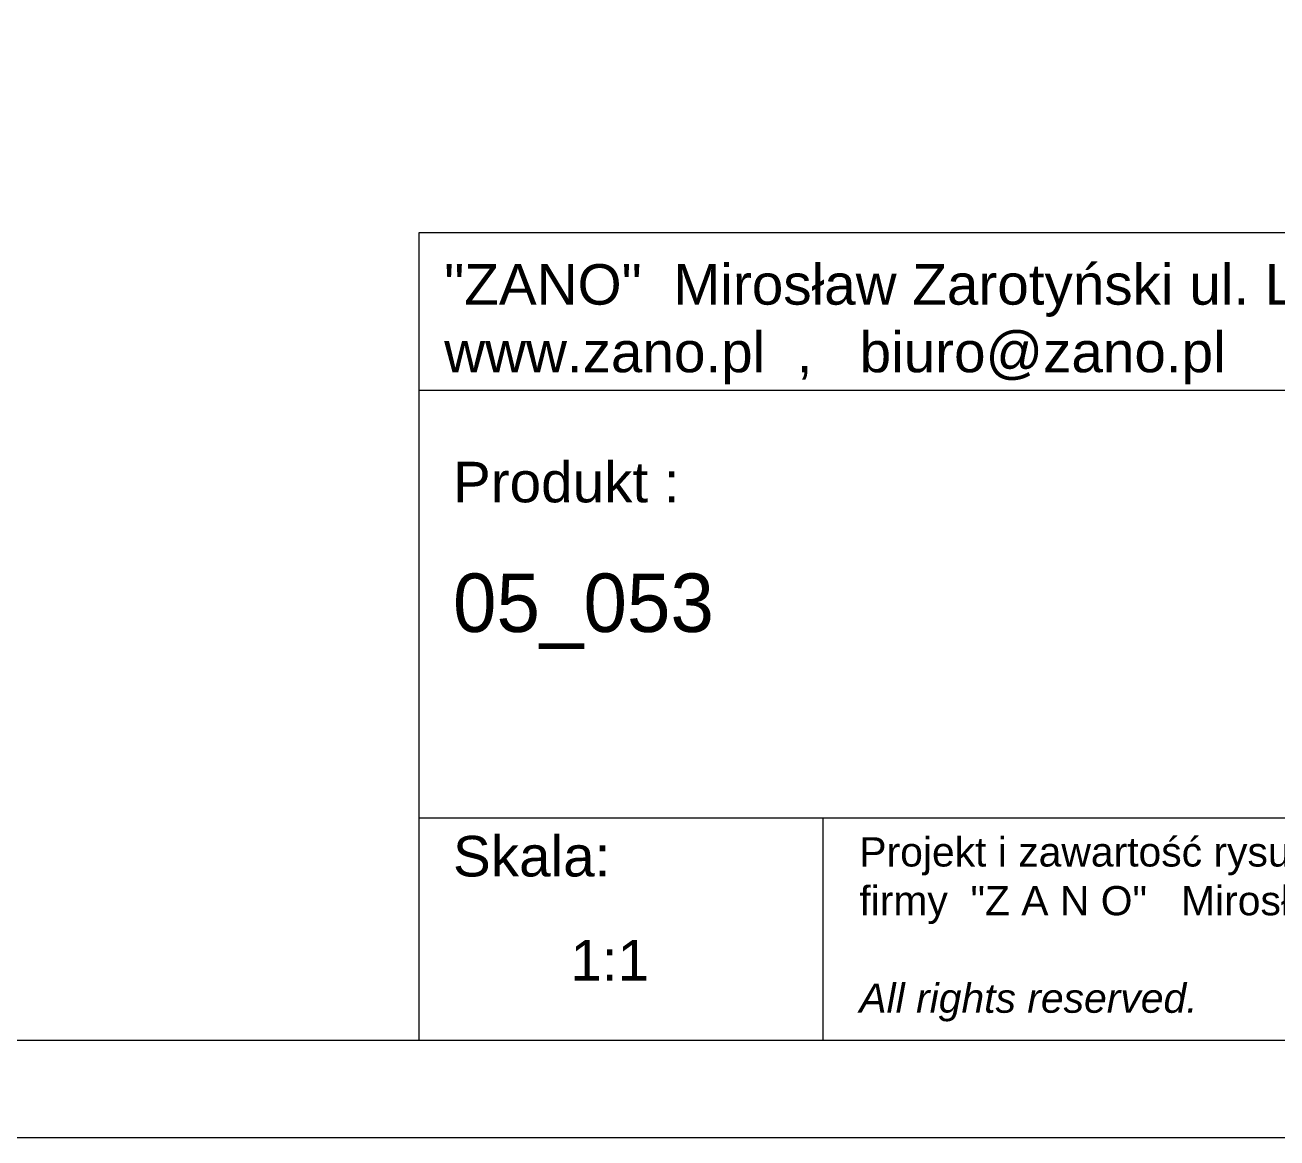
# Model space of a CAD drawing. Header units: millimetres. Extents: x 3092 to 9032, y 1195 to 5395.
# Drawn here: x 6442 to 7727, y 1195 to 2337 of the extents above; entities that cross this region are included whole.
import ezdxf

# ---------------------------------------------------------------- set-up
doc = ezdxf.new("R2010")
doc.units = ezdxf.units.MM
doc.layers.add('tabelka', color=155, linetype='Continuous')

# ---------------------------------------------------------------- blocks, each defined once
blk = doc.blocks.new('TABELA')
at = {"layer": 'tabelka', "lineweight": 5}
for p, q in [((4587.4, 3929.4), (6672.4, 3929.4)), ((4587.4, 3767.6), (4587.4, 3929.4)), ((4587.4, 3929.4), (6672.4, 3929.4)), ((4587.4, 3329), (6672.4, 3329)), ((5001.6, 3329), (5001.6, 3100.4))]:
    blk.add_line(p, q, dxfattribs=at)
blk.add_lwpolyline([(4587.4, 3767.6), (6672.4, 3767.6), (6672.4, 3100.4), (4587.4, 3100.4)], close=True, dxfattribs=at)
at = {"layer": 'tabelka', "lineweight": 5, "attachment_point": 1}
for s, insert, char_height, width in [('{\\fArial|b0|i0|c238|p34;"ZANO"  Mirosław Zarotyński ul. Lindego 7a  30-148 Kraków tel. 012 636 89 25\\Pwww.zano.pl  ,   biuro@zano.pl}', (4613, 3896.9), 41.595, 2040.38), ('{\\fArial|b0|i0|c238|p34;Produkt : }', (4622, 3694.1), 41.595, 265.273), ('{\\fCentury Gothic|b0|i0|c238|p34;05_053 }', (4622, 3579.5), 60, 713.135), ('{\\fArial|b0|i0|c238|p34;Skala: }', (4622, 3310.3), 41.595, 191.675), ('{\\fArial|b0|i0|c238|p34;1:1}', (4742.5, 3203.5), 41.595, 42.482)]:
    blk.add_mtext(s, dxfattribs=dict(at, insert=insert, char_height=char_height, width=width))
at = {"layer": 'tabelka', "color": 1, "lineweight": 5, "insert": (5038.9, 3308.9), "char_height": 30, "width": 1186.12, "attachment_point": 1}
blk.add_mtext('{\\fArial|b0|i0|c0|p34;Projekt i zawartość rysunku stanowi własność intelektualną firmy \\fArial|b0|i0|c238|p34; "Z A N O"   Mirosław Zarotyński\\fArial|b0|i1|c238|p34;\\P\\PAll rights reserved.}', dxfattribs=at)

msp = doc.modelspace()

# ---------------------------------------------------------------- linework, layer by layer
at = {"layer": 'tabelka', "lineweight": 5}
for points in [[(3091.6, 5395.1), (9031.6, 5395.1), (9031.6, 1195.1), (3091.6, 1195.1)], [(3191.6, 5295.1), (8931.6, 5295.1), (8931.6, 1295.1), (3191.6, 1295.1)]]:
    msp.add_lwpolyline(points, close=True, dxfattribs=at)

# ---------------------------------------------------------------- block references
msp.add_blockref('TABELA', (2259.2, -1805.3))

doc.saveas('drawing.dxf')
